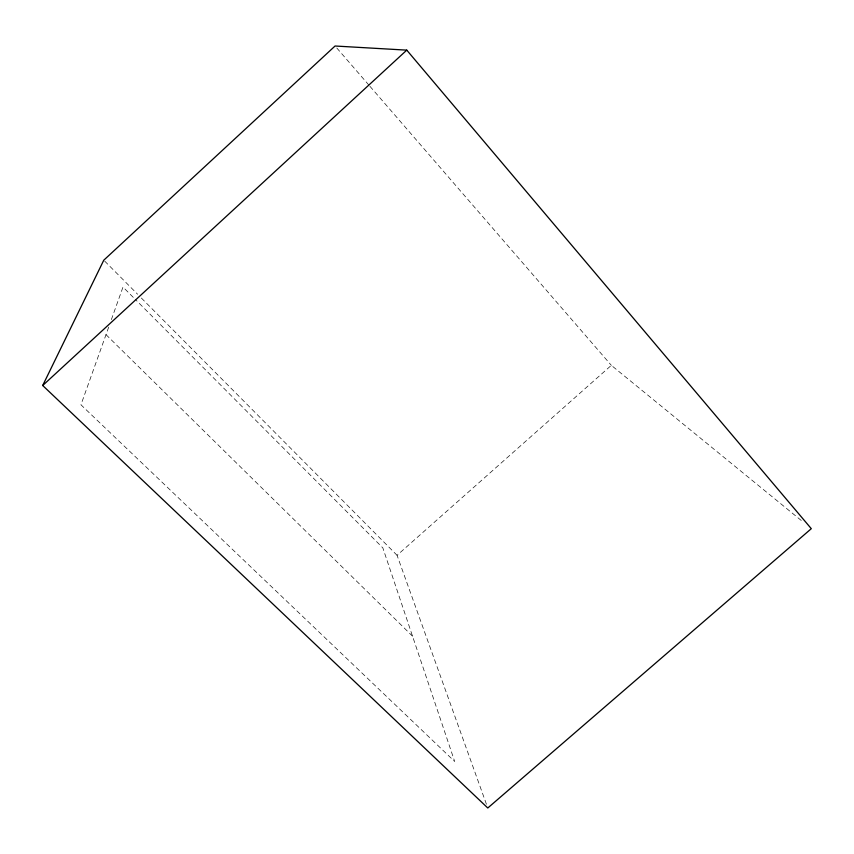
<?xml version="1.0" encoding="UTF-8"?>
<svg xmlns="http://www.w3.org/2000/svg" width="854" height="854" viewBox="0 0 854 854"><rect width="100%" height="100%" fill="white"/><g stroke="black" fill="none" stroke-linecap="round" stroke-linejoin="round"><path stroke-width="0.64" stroke-dasharray="4.27 3.2" d="M108.693 327.125L80.949 404.796L454.68 761.512L382.838 547.894L135.242 299.338M111.372 319.609L122.997 287.051L134.302 298.398M486.438 804.244L397.057 555.303L611.336 365.341L803.059 521.943M106.003 334.64L412.525 636.177M104.711 261.143L137.611 294.246M141.369 298.035L397.057 555.303M336.807 48.016L369.056 85.293M369.931 86.297L611.336 365.341"/><path stroke-width="1.28" d="M42.7 385.506L103.772 260.203L335.067 46.009L406.771 50.14L811.3 528.679L487.794 807.991L42.7 385.506L406.771 50.14"/></g></svg>
